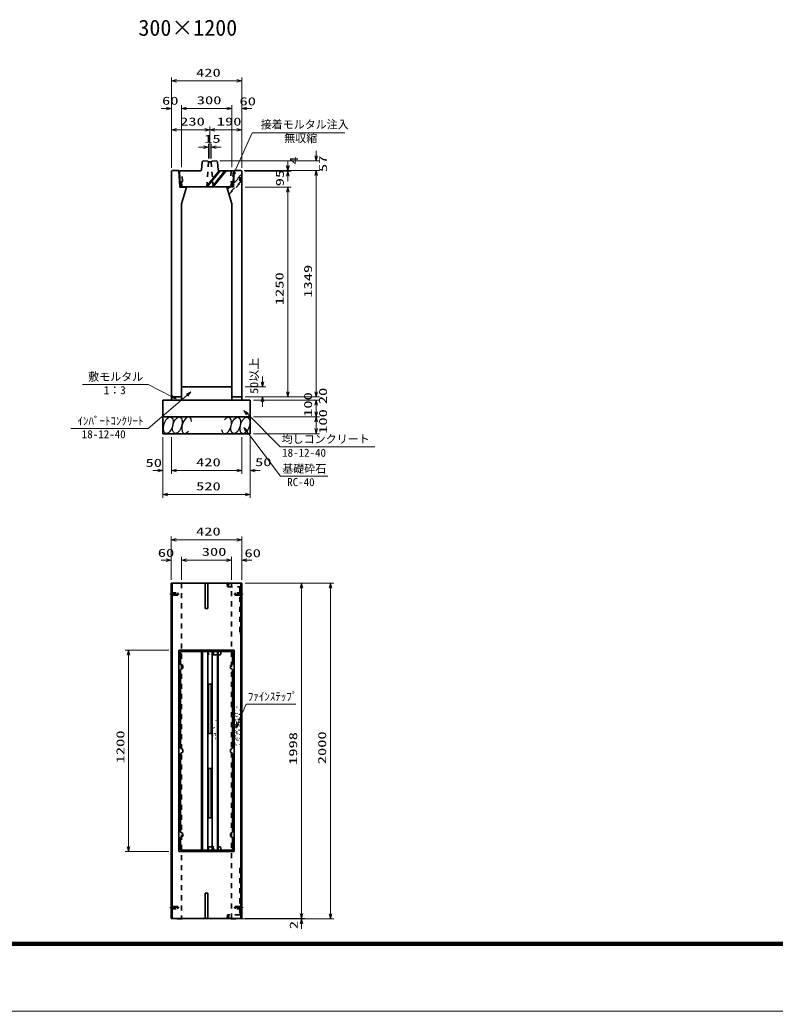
# Model space of a CAD drawing. Units: millimetres on the paper. Extents: x 0 to 842, y 1 to 595.
# Drawn here: x 231.9 to 457.1, y 0.5 to 295.9 of the extents above; entities that cross this region are included whole.
import ezdxf
from ezdxf.enums import TextEntityAlignment as Align

# ---------------------------------------------------------------- set-up
doc = ezdxf.new("R2010")
doc.units = ezdxf.units.MM
doc.linetypes.add('CHAIN', pattern=[18.5, 12, -1.5, 3.5, -1.5])
doc.linetypes.add('USER1', pattern=[3, 1.5, -1.5])
doc.layers.add('D-TTL-LINE（区切線）', color=1, linetype='Continuous', lineweight=35)
doc.layers.add('D-TTL（外枠）', color=2, linetype='Continuous', lineweight=140)
doc.styles.add('ＭＳ ゴシック', font='')
doc.styles.get('ＭＳ ゴシック').set_extended_font_data('MS Gothic')

# ---------------------------------------------------------------- blocks, each defined once
blk = doc.blocks.new('_Open30@@SfigorgFlag@@4')
at = {"color": 7, "linetype": 'Continuous', "lineweight": 13}
for p, q in [((-1, 0.2679), (0, 0)), ((0, 0), (-1, -0.2679)), ((0, 0), (-1, 0))]:
    blk.add_line(p, q, dxfattribs=at)

msp = doc.modelspace()

# ---------------------------------------------------------------- linework, layer by layer
at = {"layer": 'D-TTL-LINE（区切線）', "color": 7, "lineweight": 13}
for p, q in [((277.04, 270.486), (277.04, 278.695)), ((278.54, 277.695), (296.54, 277.695)), ((298.04, 270.486), (298.04, 278.695)), ((275.54, 269.486), (274.04, 269.486)), ((277.04, 251.783), (277.04, 270.486)), ((280.04, 251.974), (280.04, 270.486)), ((280.04, 251.974), (280.04, 270.486)), ((281.54, 269.486), (283.04, 269.486)), ((281.54, 269.486), (293.54, 269.486)), ((293.54, 269.486), (292.04, 269.486)), ((295.04, 251.974), (295.04, 270.486)), ((295.04, 251.974), (295.04, 270.486)), ((298.04, 251.783), (298.04, 270.486)), ((299.54, 269.486), (301.04, 269.486)), ((277.04, 251.783), (277.04, 264.129)), ((278.54, 263.129), (287.04, 263.129)), ((288.54, 254.582), (288.54, 264.129)), ((288.54, 254.582), (288.54, 264.129)), ((290.04, 263.129), (296.54, 263.129)), ((298.04, 251.783), (298.04, 264.129)), ((301.14, 262.272), (295.873, 250.555)), ((328.761, 262.272), (301.14, 262.272)), ((286.646, 257.997), (285.146, 257.997)), ((288.146, 254.582), (288.146, 258.997)), ((288.934, 254.582), (288.934, 258.997)), ((290.434, 257.997), (291.934, 257.997)), ((320.243, 255.364), (320.243, 256.864)), ((291.546, 253.864), (321.243, 253.864)), ((311.745, 252.528), (311.745, 254.028)), ((311.745, 252.336), (311.745, 253.836)), ((298.79, 251.028), (312.745, 251.028)), ((298.986, 250.836), (312.745, 250.836)), ((298.986, 250.836), (312.745, 250.836)), ((299.79, 251.028), (321.243, 251.028)), ((299.79, 251.028), (321.243, 251.028)), ((311.745, 249.336), (311.745, 247.836)), ((320.243, 185.082), (320.243, 249.528)), ((320.243, 249.528), (320.243, 248.028)), ((299.04, 246.081), (312.745, 246.081)), ((299.04, 246.081), (312.745, 246.081)), ((311.745, 185.082), (311.745, 244.581)), ((311.745, 244.581), (311.745, 243.081)), ((304.229, 188.082), (304.229, 189.582)), ((250.601, 187.285), (270.082, 187.285)), ((270.082, 187.285), (277.125, 183.63)), ((299.04, 186.582), (305.229, 186.582)), ((320.243, 185.082), (320.243, 186.582)), ((270.082, 174.151), (281.739, 184.062)), ((299.04, 183.582), (321.243, 183.582)), ((299.04, 183.582), (312.745, 183.582)), ((299.04, 183.582), (321.243, 183.582)), ((299.04, 183.582), (305.229, 183.582)), ((301.54, 182.582), (321.243, 182.582)), ((301.54, 182.582), (321.243, 182.582)), ((304.229, 182.082), (304.229, 180.582)), ((320.243, 179.082), (320.243, 181.082)), ((320.243, 181.082), (320.243, 179.582)), ((309.48, 168.634), (299.757, 178.451)), ((301.54, 177.582), (321.243, 177.582)), ((301.54, 177.582), (321.243, 177.582)), ((320.243, 174.082), (320.243, 176.082)), ((247.047, 174.151), (270.082, 174.151)), ((274.54, 171.582), (274.54, 160.614)), ((277.04, 171.582), (277.04, 160.614)), ((298.04, 171.582), (298.04, 160.614)), ((309.558, 159.885), (299.554, 173.211)), ((300.54, 171.582), (300.54, 160.614)), ((301.54, 172.582), (321.243, 172.582)), ((274.54, 170.582), (274.54, 153.457)), ((277.04, 170.582), (277.04, 160.614)), ((298.04, 170.582), (298.04, 160.614)), ((300.54, 170.582), (300.54, 153.457)), ((337.688, 168.634), (309.48, 168.634)), ((273.04, 161.614), (271.54, 161.614)), ((278.54, 161.614), (296.54, 161.614)), ((278.54, 161.614), (280.04, 161.614)), ((296.54, 161.614), (295.04, 161.614)), ((302.04, 161.614), (303.54, 161.614)), ((323.662, 159.885), (309.558, 159.885)), ((276.04, 154.457), (299.04, 154.457)), ((277.02, 135.934), (277.02, 141.984)), ((298.02, 135.964), (298.02, 141.984)), ((278.52, 140.984), (296.52, 140.984)), ((277.02, 129.037), (277.02, 135.934)), ((280.02, 129.037), (280.02, 135.934)), ((280.02, 129.089), (280.02, 135.934)), ((295.02, 129.037), (295.02, 135.934)), ((295.02, 129.037), (295.02, 135.934)), ((298.02, 129.007), (298.02, 135.934)), ((275.52, 134.934), (274.02, 134.934)), ((281.52, 134.934), (293.52, 134.934)), ((281.52, 134.934), (283.02, 134.934)), ((293.52, 134.934), (292.02, 134.934)), ((299.52, 134.934), (301.02, 134.934)), ((299.02, 128.037), (316.809, 128.037)), ((315.372, 128.037), (325.449, 128.037)), ((315.809, 29.637), (315.809, 126.537)), ((324.449, 29.537), (324.449, 126.537)), ((276.27, 108.087), (263.306, 108.087)), ((264.306, 49.587), (264.306, 106.587)), ((299.363, 91.996), (296.864, 86.245)), ((314.193, 91.996), (299.363, 91.996)), ((276.27, 48.087), (263.306, 48.087)), ((315.809, 29.637), (315.809, 31.137)), ((297.77, 28.037), (316.809, 28.037)), ((299.02, 28.137), (316.809, 28.137)), ((299.02, 28.137), (316.809, 28.137)), ((314.372, 28.037), (325.449, 28.037)), ((315.809, 26.537), (315.809, 25.037))]:
    msp.add_line(p, q, dxfattribs=at)
at = {"layer": 'D-TTL-LINE（区切線）'}
for p, q in [((286.067, 251.118), (285.796, 250.869)), ((286.275, 253.62), (286.067, 251.122)), ((286.546, 253.864), (286.275, 253.62)), ((287.915, 253.836), (286.546, 253.864)), ((288.146, 253.582), (287.915, 253.836)), ((288.934, 253.582), (288.146, 253.582)), ((289.165, 253.836), (288.934, 253.582)), ((290.546, 253.864), (289.165, 253.836)), ((290.817, 253.62), (290.546, 253.864)), ((291.025, 251.123), (290.817, 253.62)), ((291.025, 251.118), (291.296, 250.869)), ((277.04, 250.783), (277.29, 251.028)), ((277.04, 183.582), (277.04, 250.783)), ((277.29, 251.028), (279.29, 250.988)), ((279.29, 250.988), (279.54, 246.081)), ((279.454, 250.719), (279.596, 250.869)), ((279.454, 250.719), (279.696, 246.119)), ((285.796, 250.869), (279.596, 250.869)), ((291.296, 250.869), (287.44, 246.119)), ((291.618, 250.869), (287.762, 246.119)), ((293.035, 250.869), (289.179, 246.119)), ((293.357, 250.869), (289.501, 246.119)), ((291.296, 250.869), (295.496, 250.869)), ((295.638, 250.719), (295.396, 246.119)), ((295.638, 250.719), (295.496, 250.869)), ((295.79, 250.988), (295.54, 246.081)), ((297.79, 251.028), (295.79, 250.988)), ((298.04, 250.783), (297.79, 251.028)), ((298.04, 183.582), (298.04, 250.783)), ((279.54, 246.081), (281.54, 246.081)), ((279.696, 246.119), (295.396, 246.119)), ((281.54, 246.081), (280.04, 241.081)), ((293.54, 246.081), (295.04, 241.081)), ((280.04, 241.081), (280.04, 183.582)), ((295.04, 241.081), (295.04, 183.582)), ((280.04, 186.582), (295.04, 186.582)), ((280.04, 183.582), (277.04, 183.582)), ((277.04, 183.582), (277.04, 182.582)), ((280.04, 183.582), (280.04, 182.582)), ((295.04, 183.582), (298.04, 183.582)), ((295.04, 183.582), (295.04, 182.582)), ((298.04, 183.582), (298.04, 182.582)), ((274.54, 182.582), (300.54, 182.582)), ((274.54, 182.582), (274.54, 172.582)), ((300.54, 182.582), (300.54, 172.582)), ((274.54, 177.582), (300.54, 177.582)), ((274.54, 172.582), (300.54, 172.582)), ((298.02, 128.037), (277.02, 128.037)), ((277.02, 128.037), (277.02, 28.137)), ((277.27, 28.137), (277.27, 128.037)), ((287.145, 128.037), (287.145, 120.537)), ((287.895, 120.537), (287.895, 128.037)), ((297.77, 128.037), (297.77, 28.137)), ((298.02, 28.137), (298.02, 128.037)), ((287.145, 120.537), (287.895, 120.537)), ((295.79, 108.087), (279.29, 108.087)), ((279.29, 108.087), (279.29, 48.087)), ((291.164, 107.712), (279.79, 107.712)), ((279.79, 107.712), (279.79, 103.84)), ((286.046, 107.712), (286.046, 48.462)), ((286.296, 107.712), (286.296, 48.462)), ((287.915, 107.712), (287.915, 48.462)), ((289.165, 107.712), (289.165, 48.462)), ((290.785, 107.712), (290.785, 48.462)), ((290.914, 107.712), (290.955, 106.712)), ((291.944, 107.712), (290.914, 107.712)), ((290.955, 106.712), (291.692, 106.712)), ((291.035, 107.712), (291.035, 48.462)), ((291.692, 106.712), (291.944, 107.712)), ((295.29, 107.712), (291.944, 107.712)), ((295.29, 103.84), (295.29, 107.712)), ((295.79, 48.087), (295.79, 108.087)), ((279.79, 103.84), (280.419, 103.477)), ((280.419, 103.477), (280.419, 102.703)), ((295.29, 103.84), (294.661, 103.477)), ((294.661, 103.477), (294.661, 102.703)), ((280.419, 102.703), (279.79, 102.34)), ((279.79, 102.34), (279.79, 78.837)), ((294.661, 102.703), (295.29, 102.34)), ((295.29, 78.837), (295.29, 102.34)), ((288.915, 97.962), (288.165, 97.962)), ((288.165, 97.962), (288.165, 83.212)), ((288.915, 83.212), (288.915, 97.962)), ((295.808, 90.085), (295.861, 90.032)), ((295.861, 90.032), (295.914, 90.085)), ((295.922, 90.94), (295.995, 90.92)), ((296.288, 89.213), (296.214, 89.226)), ((296.548, 91.115), (296.605, 91.163)), ((296.605, 91.163), (296.654, 91.106)), ((296.627, 89.141), (296.653, 89.212)), ((297.107, 89.676), (297.035, 89.657)), ((297.088, 89.749), (297.107, 89.676)), ((297.123, 90.609), (297.198, 90.609)), ((297.224, 88.839), (297.237, 88.913)), ((297.237, 88.913), (297.311, 88.9)), ((297.419, 89.039), (297.48, 89.082)), ((297.471, 90.224), (297.524, 90.277)), ((297.48, 89.082), (297.523, 89.021)), ((297.524, 90.277), (297.577, 90.224)), ((289.598, 85.99), (289.605, 86.064)), ((290.077, 86.604), (290.152, 86.611)), ((290.386, 87.112), (290.406, 87.184)), ((290.859, 87.694), (290.806, 87.747)), ((290.834, 86.987), (290.899, 87.025)), ((290.853, 85.897), (290.884, 85.829)), ((290.859, 87.694), (290.912, 87.747)), ((296.072, 88.54), (296.01, 88.497)), ((296.072, 88.54), (296.115, 88.478)), ((296.182, 87.126), (296.257, 87.126)), ((296.201, 87.297), (296.188, 87.371)), ((296.196, 85.789), (296.268, 85.808)), ((296.268, 85.808), (296.249, 85.881)), ((296.426, 86.605), (296.354, 86.585)), ((296.505, 88.363), (296.567, 88.406)), ((296.614, 87.936), (296.539, 87.942)), ((296.567, 88.406), (296.61, 88.345)), ((296.589, 86.568), (296.65, 86.525)), ((296.65, 86.525), (296.607, 86.463)), ((296.836, 88.466), (296.904, 88.498)), ((296.958, 87.519), (296.91, 87.577)), ((297.069, 87.462), (297.007, 87.419)), ((297.112, 87.4), (297.069, 87.462)), ((297.27, 86.612), (297.344, 86.625)), ((297.36, 87.409), (297.287, 87.422)), ((297.344, 86.625), (297.357, 86.551)), ((297.347, 87.336), (297.36, 87.409)), ((297.351, 87.788), (297.389, 87.852)), ((297.389, 87.852), (297.454, 87.815)), ((288.165, 83.212), (288.915, 83.212)), ((289.448, 84.652), (289.395, 84.705)), ((289.455, 82.826), (289.43, 82.755)), ((289.817, 84.953), (289.849, 85.021)), ((289.909, 83.29), (289.89, 83.363)), ((290.093, 83.202), (290.029, 83.165)), ((290.093, 83.202), (290.131, 83.137)), ((290.217, 82.734), (290.27, 82.787)), ((296.035, 83.584), (295.96, 83.591)), ((296.032, 85.408), (295.994, 85.343)), ((296.022, 83.998), (296.08, 84.047)), ((296.08, 84.047), (296.032, 84.104)), ((296.455, 85.052), (296.442, 84.978)), ((296.569, 83.44), (296.496, 83.421)), ((296.589, 83.814), (296.517, 83.833)), ((296.588, 83.368), (296.569, 83.44)), ((296.57, 83.741), (296.589, 83.814)), ((296.709, 85.241), (296.648, 85.198)), ((296.709, 85.241), (296.752, 85.18)), ((296.755, 83.082), (296.812, 83.131)), ((296.812, 83.131), (296.764, 83.188)), ((297.15, 84.254), (297.211, 84.297)), ((297.211, 84.297), (297.254, 84.236)), ((297.4, 85.557), (297.326, 85.544)), ((297.413, 85.483), (297.4, 85.557)), ((297.503, 84.245), (297.49, 84.171)), ((297.508, 83.048), (297.502, 82.973)), ((297.642, 85.386), (297.58, 85.429)), ((297.599, 85.325), (297.642, 85.386)), ((289.675, 82.179), (289.706, 82.111)), ((290.198, 81.755), (290.255, 81.803)), ((290.255, 81.803), (290.303, 81.746)), ((290.834, 82.242), (290.853, 82.314)), ((295.98, 80.381), (296.033, 80.328)), ((296.243, 81.758), (296.175, 81.79)), ((296.183, 82.537), (296.258, 82.537)), ((296.281, 79.906), (296.349, 79.874)), ((296.349, 79.874), (296.317, 79.806)), ((296.35, 81.401), (296.425, 81.394)), ((296.425, 81.394), (296.418, 81.32)), ((296.695, 81.929), (296.623, 81.949)), ((296.695, 81.929), (296.676, 81.857)), ((296.919, 81.246), (296.861, 81.198)), ((296.87, 81.304), (296.919, 81.246)), ((297.279, 81.927), (297.286, 82.002)), ((297.386, 80.043), (297.392, 80.118)), ((297.476, 81.774), (297.427, 81.832)), ((297.524, 79.842), (297.582, 79.89)), ((297.582, 79.89), (297.534, 79.948)), ((297.608, 81.089), (297.615, 81.164)), ((279.79, 78.837), (280.419, 78.474)), ((279.79, 78.837), (280.419, 78.474)), ((280.419, 77.7), (279.79, 77.337)), ((279.79, 77.337), (279.79, 53.834)), ((280.419, 78.474), (280.419, 77.7)), ((280.419, 78.474), (280.419, 77.7)), ((295.29, 78.837), (294.661, 78.474)), ((294.661, 78.474), (294.661, 77.7)), ((294.661, 77.7), (295.29, 77.337)), ((295.29, 53.834), (295.29, 77.337)), ((288.915, 72.862), (288.165, 72.862)), ((288.165, 72.862), (288.165, 58.112)), ((288.915, 58.112), (288.915, 72.862)), ((288.165, 58.112), (288.915, 58.112)), ((280.419, 53.471), (279.79, 53.834)), ((280.419, 52.698), (280.419, 53.471)), ((295.29, 53.834), (294.661, 53.471)), ((294.661, 53.471), (294.661, 52.698)), ((279.79, 52.334), (280.419, 52.698)), ((279.79, 52.334), (279.79, 48.462)), ((294.661, 52.698), (295.29, 52.334)), ((295.29, 48.462), (295.29, 52.334)), ((279.29, 48.087), (295.79, 48.087)), ((279.79, 48.462), (291.164, 48.462)), ((290.955, 49.462), (290.914, 48.462)), ((290.914, 48.462), (291.944, 48.462)), ((291.692, 49.462), (290.955, 49.462)), ((291.944, 48.462), (291.692, 49.462)), ((291.944, 48.462), (295.29, 48.462)), ((287.145, 35.637), (287.145, 28.137)), ((287.145, 35.637), (287.895, 35.637)), ((287.895, 35.637), (287.895, 28.137)), ((277.02, 28.137), (298.02, 28.137)), ((278.77, 28.037), (278.67, 28.137)), ((280.27, 28.037), (278.77, 28.037)), ((280.27, 28.037), (280.37, 28.137)), ((294.77, 28.037), (294.67, 28.137)), ((296.27, 28.037), (294.77, 28.037)), ((296.27, 28.037), (296.37, 28.137))]:
    msp.add_line(p, q, dxfattribs=at)
at = {"layer": 'D-TTL-LINE（区切線）', "linetype": 'USER1'}
for p, q in [((287.579, 246.078), (288.146, 253.582)), ((288.934, 253.582), (289.499, 246.119)), ((280.371, 247.73), (280.224, 250.869)), ((297.79, 249.689), (293.688, 245.587)), ((293.769, 245.318), (297.965, 249.514)), ((294.895, 250.869), (294.73, 247.734)), ((297.465, 247.929), (297.465, 249.014)), ((297.965, 249.514), (297.717, 249.762)), ((297.965, 247.584), (297.965, 249.514)), ((280.076, 247.616), (279.61, 247.747)), ((280.076, 247.616), (280.371, 247.73)), ((280.146, 246.119), (280.076, 247.616)), ((297.965, 247.929), (294.135, 244.098)), ((294.209, 243.853), (297.965, 247.609)), ((294.73, 247.734), (295.024, 247.618)), ((295.024, 247.618), (294.945, 246.119)), ((295.024, 247.618), (295.481, 247.744)), ((297.465, 247.929), (297.965, 247.929)), ((297.717, 247.337), (297.965, 247.584)), ((280.02, 128.037), (280.02, 28.137)), ((293.661, 128.037), (293.742, 126.987)), ((294.182, 128.037), (294.108, 126.987)), ((295.02, 28.137), (295.02, 128.037)), ((277.02, 125.137), (279.02, 125.137)), ((279.02, 124.437), (277.02, 124.437)), ((279.02, 125.137), (279.02, 124.437)), ((293.742, 126.987), (297.438, 126.987)), ((298.02, 125.137), (296.02, 125.137)), ((296.02, 125.137), (296.02, 124.437)), ((296.02, 124.437), (298.02, 124.437)), ((297.438, 126.987), (297.438, 113.037)), ((297.438, 113.037), (298.013, 113.037)), ((288.224, 106.712), (287.955, 107.713)), ((290.955, 106.712), (288.224, 106.712)), ((289.461, 106.712), (289.71, 107.712)), ((287.955, 48.461), (288.224, 49.462)), ((288.224, 49.462), (290.955, 49.462)), ((289.71, 48.462), (289.461, 49.462)), ((297.445, 43.137), (297.445, 29.187)), ((297.445, 43.137), (298.02, 43.137)), ((279.02, 31.737), (277.02, 31.737)), ((277.02, 31.037), (279.02, 31.037)), ((279.02, 31.037), (279.02, 31.737)), ((296.02, 31.737), (298.02, 31.737)), ((296.02, 31.037), (296.02, 31.737)), ((298.02, 31.037), (296.02, 31.037)), ((293.749, 29.187), (293.668, 28.137)), ((297.445, 29.187), (293.749, 29.187)), ((294.189, 28.137), (294.115, 29.187))]:
    msp.add_line(p, q, dxfattribs=at)
at = {"layer": 'D-TTL-LINE（区切線）', "color": 2, "linetype": 'CHAIN', "lineweight": 18}
for p, q in [((276.558, 124.787), (279.407, 124.787)), ((295.633, 124.787), (298.482, 124.787)), ((276.558, 31.387), (279.407, 31.387)), ((298.482, 31.387), (295.633, 31.387))]:
    msp.add_line(p, q, dxfattribs=at)
at = {"layer": 'D-TTL-LINE（区切線）', "color": 7, "lineweight": 18}
msp.add_line((0.5, 0.51), (841.5, 0.51), dxfattribs=at)
at = {"layer": 'D-TTL-LINE（区切線）', "color": 7, "lineweight": 25}
for centre, major_axis in [((276.135, 175.105), (0.79, 2.421)), ((278.856, 175.105), (0.79, 2.421)), ((296.244, 175.024), (-0.771, -2.427)), ((298.966, 175.046), (-0.771, -2.427))]:
    msp.add_ellipse(centre, major_axis=major_axis, ratio=0.5139, dxfattribs=at)
for centre, major_axis in [((281.597, 175.105), (0.79, 2.421)), ((293.504, 175.002), (-0.771, -2.427))]:
    msp.add_ellipse(centre, major_axis=major_axis, ratio=0.5139, start_param=5.3575563, end_param=10.3750652, dxfattribs=at)
at = {"layer": 'D-TTL（外枠）'}
msp.add_line((20.6, 20.61), (821.4, 20.61), dxfattribs=at)

# ---------------------------------------------------------------- block references
at = {"layer": 'D-TTL-LINE（区切線）', "xscale": 1.5, "yscale": 1.5}
for p, rotation in [((277.04, 277.695), 180), ((280.04, 269.486), 180), ((280.04, 269.486), 180), ((298.04, 269.486), 180), ((277.04, 263.129), 180), ((288.54, 263.129), 180), ((288.934, 257.997), 180), ((320.243, 253.864), 270), ((311.745, 251.028), 270), ((311.745, 250.836), 270), ((295.258, 249.187), 245.79582), ((311.745, 250.836), 90), ((320.243, 251.028), 90), ((320.243, 251.028), 90), ((311.745, 246.081), 90), ((311.745, 246.081), 90), ((304.229, 186.582), 270), ((278.456, 182.939), 332.57325), ((282.882, 185.033), 40.37163), ((304.229, 183.582), 90), ((311.745, 183.582), 270), ((320.243, 183.582), 270), ((320.243, 183.582), 270), ((320.243, 182.582), 90), ((320.243, 182.582), 90), ((298.702, 179.517), 134.72505), ((320.243, 177.582), 270), ((320.243, 177.582), 90), ((298.654, 174.41), 126.89552), ((320.243, 172.582), 270), ((277.04, 161.614), 180), ((277.04, 161.614), 180), ((300.54, 161.614), 180), ((274.54, 154.457), 180), ((277.02, 140.984), 180), ((280.02, 134.934), 180), ((280.02, 134.934), 180), ((298.02, 134.934), 180), ((315.809, 128.037), 90), ((324.449, 128.037), 90), ((264.306, 108.087), 90), ((296.266, 84.87), 246.50838), ((264.306, 48.087), 270), ((315.809, 28.137), 270), ((315.809, 28.137), 270), ((315.809, 28.037), 90), ((324.449, 28.037), 270)]:
    msp.add_blockref('_Open30@@SfigorgFlag@@4', p, dxfattribs=dict(at, rotation=rotation))
for p in [(298.04, 277.695), (277.04, 269.486), (295.04, 269.486), (295.04, 269.486), (288.54, 263.129), (298.04, 263.129), (288.146, 257.997), (274.54, 161.614), (298.04, 161.614), (298.04, 161.614), (300.54, 154.457), (298.02, 140.984), (277.02, 134.934), (295.02, 134.934), (295.02, 134.934)]:
    msp.add_blockref('_Open30@@SfigorgFlag@@4', p, dxfattribs=at)

# ---------------------------------------------------------------- texts
at = {"layer": 'D-TTL-LINE（区切線）', "color": 7, "style": 'ＭＳ ゴシック'}
for s, height, p in [('300×1200', 4.809, (267.232, 289.703)), ('接着モルタル注入', 2.405, (303.678, 262.776)), ('無収縮', 2.405, (310.682, 258.698)), ('敷モルタル', 2.405, (252.251, 187.607)), ('1：3', 2.405, (256.897, 183.634)), ('ｲﾝﾊﾞｰﾄｺﾝｸﾘｰﾄ', 2.405, (249.05, 174.435)), ('18-12-40', 2.405, (250.33, 170.5)), ('均しコンクリート', 2.405, (309.927, 169.045)), ('18-12-40', 2.405, (310.061, 164.983)), ('基礎砕石', 2.405, (310.094, 160.219)), ('RC-40', 2.405, (311.582, 156.234)), ('ﾌｧｲﾝｽﾃｯﾌﾟ', 2.405, (299.843, 92.32))]:
    msp.add_text(s, height=height, dxfattribs=at).set_placement(p, align=Align.BOTTOM_LEFT)
at = {"layer": 'D-TTL-LINE（区切線）', "color": 7, "style": 'ＭＳ ゴシック', "width": 1.5}
for s, p in [('420', (284.415, 278.232)), ('60', (274.276, 269.88)), ('300', (284.624, 270.024)), ('60', (297.36, 269.71)), ('230', (279.665, 263.666)), ('190', (290.582, 263.666)), ('15', (286.827, 258.534)), ('50', (269.343, 161.981)), ('420', (284.415, 162.152)), ('50', (301.992, 162.189)), ('520', (284.415, 154.995)), ('420', (284.395, 141.521)), ('60', (273.006, 135.152)), ('300', (286.104, 135.471)), ('60', (298.84, 135.058))]:
    msp.add_text(s, height=2.405, dxfattribs=at).set_placement(p, align=Align.BOTTOM_LEFT)
at = {"layer": 'D-TTL-LINE（区切線）', "color": 7, "style": 'ＭＳ ゴシック'}
for s, width, p in [('4', 1.5, (315.509, 252.778)), ('57', 1.5, (324.183, 250.553)), ('95', 1.5, (311.301, 246.301)), ('1349', 1.5, (319.705, 213.092)), ('1250', 1.5, (311.207, 210.873)), ('50以上', 1.1, (303.648, 184.445)), ('100', 1.5, (319.705, 177.582)), ('20', 1.5, (324.157, 181.363)), ('100', 1.5, (324.178, 172.526)), ('1200', 1.5, (263.769, 74.337)), ('1998', 1.5, (315.271, 73.879)), ('2000', 1.5, (323.911, 74.079)), ('2', 1.5, (315.447, 24.949))]:
    msp.add_text(s, height=2.405, rotation=90, dxfattribs=dict(at, width=width)).set_placement(p, align=Align.BOTTOM_LEFT)

doc.saveas('drawing.dxf')
